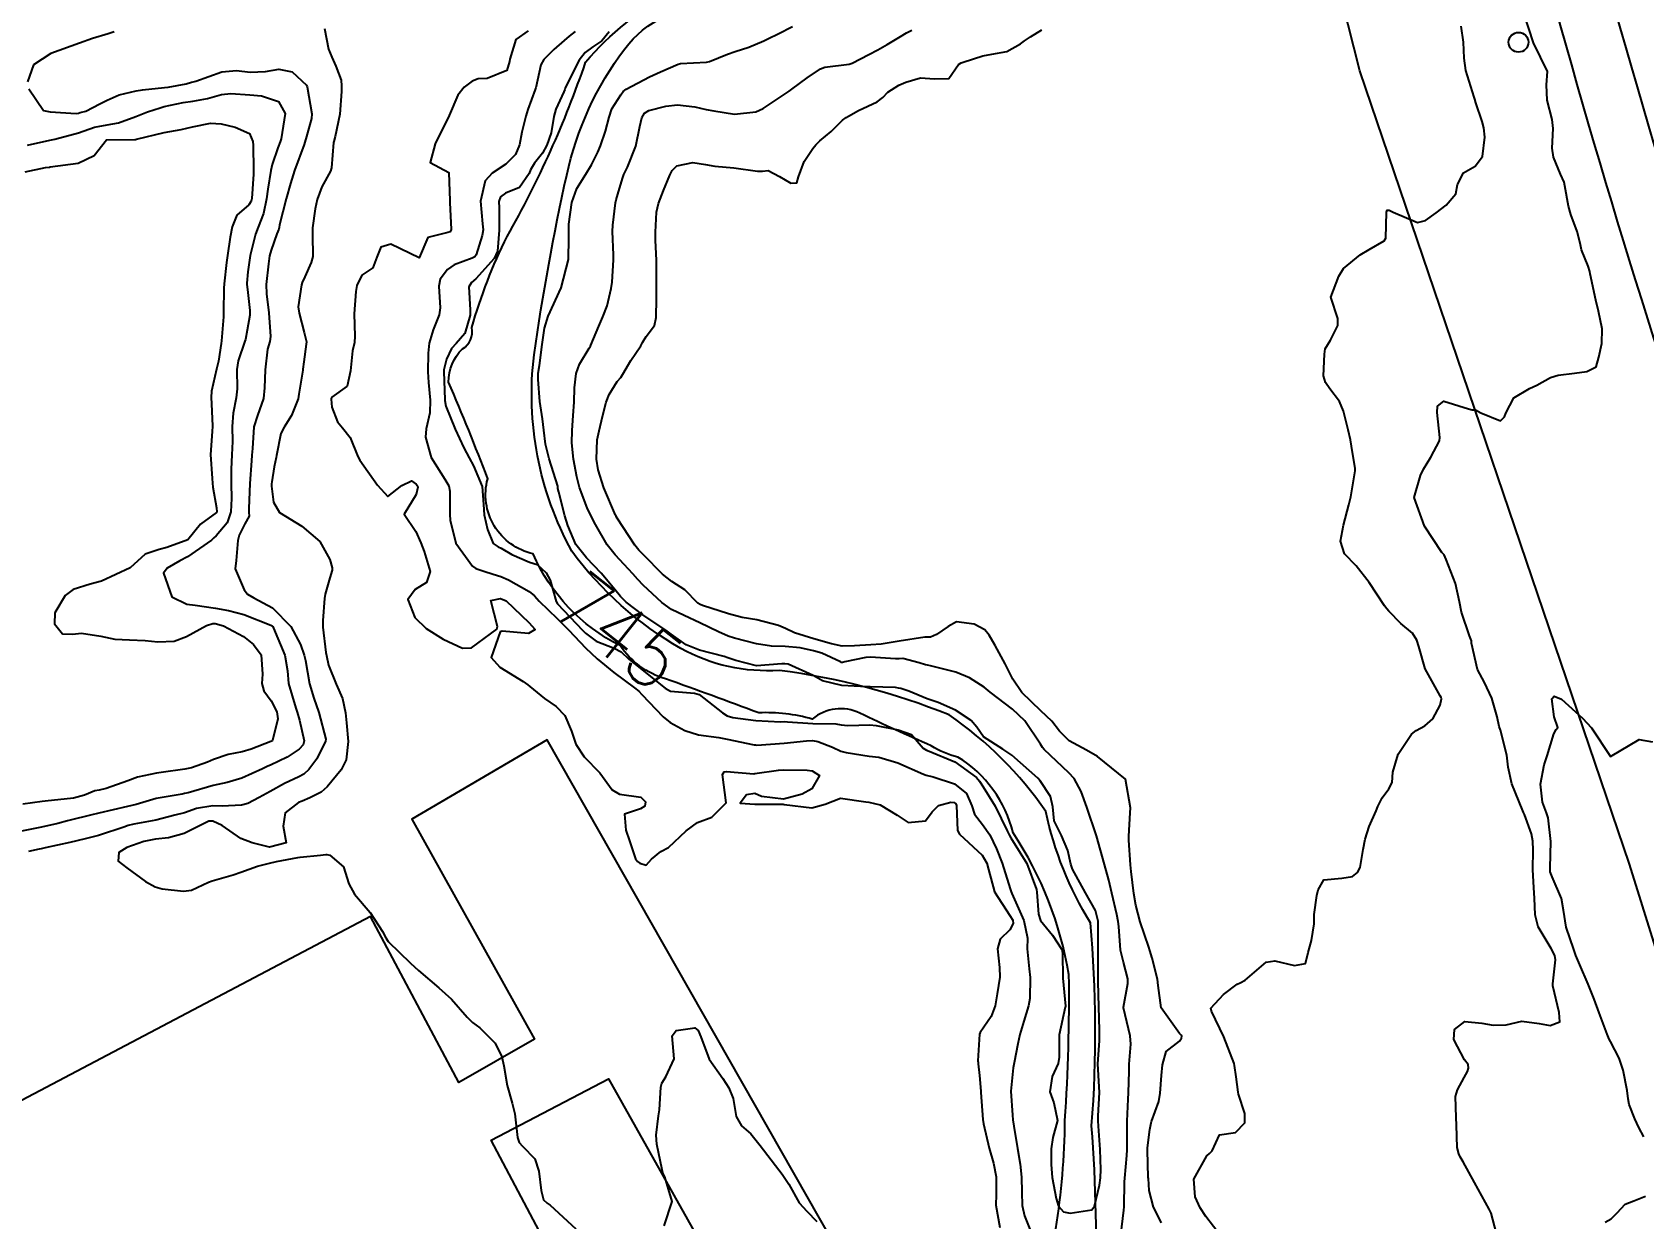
# Model space of a CAD drawing. Header units: metres. Extents: x 307586 to 320046, y 7427249 to 7434250.
# Drawn here: x 317873.3 to 317986.4, y 7430941.9 to 7431025.2 of the extents above; entities that cross this region are included whole.
import ezdxf
from ezdxf.enums import TextEntityAlignment as Align

# ---------------------------------------------------------------- set-up
doc = ezdxf.new("R2010")
doc.units = ezdxf.units.M
doc.header["$MEASUREMENT"] = 0
for name, color, linetype in [('Cotas', 45, 'Continuous'), ('Curvas de Nivel 1m', 11, 'Continuous'), ('Curvas de Nivel 5m', 15, 'Continuous'), ('Divisa', 42, 'FENCELINE2'), ('Edificações', 30, 'Continuous'), ('Hidrografia', 140, 'Continuous'), ('Linha Férrea', 20, 'Continuous'), ('Postes', 20, 'Continuous')]:
    doc.layers.add(name, color=color, linetype=linetype)
doc.styles.add('Style-STANDARD', font='STANDARD.shx')
doc.linetypes.add('FENCELINE2', pattern='A,0.25,-0.1,[132,ltypeshp.shx,S=0.1,R=0,X=-0.1,Y=0],-0.1,1', length=1.45)

msp = doc.modelspace()

# ---------------------------------------------------------------- linework, layer by layer
at = {"layer": 'Curvas de Nivel 1m', "flags": 128}
for points, elevation in [([(317976.16, 7430940.45), (317975.68, 7430942.32), (317975.62, 7430942.46), (317975.55, 7430942.6), (317974.51, 7430944.47), (317973.72, 7430945.92), (317973.51, 7430946.28), (317973.42, 7430946.48), (317973.29, 7430946.92), (317973.25, 7430948.5), (317973.22, 7430949.03), (317973.18, 7430950.5), (317973.31, 7430950.97), (317973.79, 7430951.83), (317974.02, 7430952.27), (317974.09, 7430952.49), (317974.07, 7430952.75), (317973.81, 7430953.07), (317973.05, 7430954.5), (317973.11, 7430955.21), (317973.84, 7430955.77), (317975.03, 7430955.66), (317975.83, 7430955.51), (317976.74, 7430955.54), (317977.84, 7430955.8), (317979.04, 7430955.63), (317979.83, 7430955.49), (317980.49, 7430955.75), (317980.45, 7430956.4), (317980, 7430958.28), (317980, 7430958.41), (317980.2, 7430960.1), (317980.14, 7430960.41), (317979.9, 7430960.9), (317978.98, 7430962.42), (317978.76, 7430963.26), (317978.72, 7430964.43), (317978.67, 7430965.15), (317978.61, 7430966.43), (317978.62, 7430967.8), (317978.61, 7430968.43), (317978.52, 7430968.95), (317978.01, 7430970.29), (317977.95, 7430970.44), (317977.9, 7430970.56), (317977.14, 7430972.45), (317976.88, 7430973.62), (317976.79, 7430974.45), (317976.33, 7430976.21), (317976.25, 7430976.46), (317976.09, 7430977.16), (317975.72, 7430978.47), (317975.21, 7430979.56), (317974.73, 7430980.48), (317974.31, 7430982.33), (317974.29, 7430982.49), (317974.26, 7430982.59), (317974.17, 7430982.84), (317973.6, 7430984.5), (317973.46, 7430985.23), (317973.17, 7430986.5), (317972.53, 7430988.2), (317972.38, 7430988.51), (317972.23, 7430988.69), (317971, 7430990.52), (317970.28, 7430992.53), (317970.73, 7430994.09), (317970.93, 7430994.52), (317971.45, 7430995.38), (317972.05, 7430996.51), (317972.09, 7430996.75), (317971.88, 7430998.51), (317971.92, 7430998.95), (317972.36, 7430999.3), (317974.09, 7430998.76), (317974.35, 7430998.69), (317974.57, 7430998.7), (317974.96, 7430998.48), (317976.34, 7430997.93), (317976.61, 7430998.2), (317976.71, 7430998.46), (317977.28, 7430999.53), (317978.37, 7431000.2), (317978.89, 7431000.43), (317979.84, 7431000.96), (317980.38, 7431001.12), (317981.53, 7431001.26), (317982.39, 7431001.38), (317983.05, 7431001.72), (317983.23, 7431002.38), (317983.45, 7431003.34), (317983.46, 7431004.38), (317983.21, 7431005.61), (317983.03, 7431006.38), (317982.63, 7431008.23), (317982.6, 7431008.39), (317982.48, 7431008.77), (317982.02, 7431009.93), (317981.93, 7431010.4), (317981.71, 7431011.2), (317981.26, 7431012.41), (317981.11, 7431012.99), (317980.85, 7431014.42), (317980.79, 7431014.66), (317980.55, 7431015.23), (317980.05, 7431016.43), (317979.95, 7431017.05), (317980.03, 7431018.43), (317979.96, 7431019.07), (317979.62, 7431020.43), (317979.57, 7431021.49), (317979.63, 7431022.43), (317978.66, 7431024.44), (317978, 7431026.45)], 749), ([(317879.07, 7431025.23), (317878.65, 7431025.07), (317877.55, 7431024.76), (317876.64, 7431024.43), (317874.63, 7431023.69), (317873.42, 7431022.91), (317872.99, 7431021.71)], 749), ([(317893.82, 7431025.46), (317894.1, 7431024), (317894.34, 7431023.45), (317894.63, 7431022.82), (317895, 7431021.82), (317895.03, 7431021.44), (317895.01, 7431021.04), (317894.9, 7431019.45), (317894.57, 7431017.88), (317894.48, 7431017.53), (317894.47, 7431017.45), (317894.32, 7431015.68), (317894.25, 7431015.45), (317893.64, 7431014.34), (317893.31, 7431013.46), (317893.17, 7431012.8), (317892.99, 7431011.47), (317892.99, 7431010.97), (317893.02, 7431009.46), (317892.89, 7431009.03), (317892.45, 7431008.03), (317892.27, 7431007.64), (317892.21, 7431007.47), (317891.99, 7431005.91), (317892.05, 7431005.47), (317892.4, 7431004.13), (317892.56, 7431003.47), (317892.55, 7431003.31), (317892.38, 7431002.07), (317892.31, 7431001.54), (317892.3, 7431001.47), (317892.03, 7430999.79), (317891.97, 7430999.47), (317891.52, 7430998.29), (317891, 7430997.48), (317890.77, 7430997.03), (317890.45, 7430995.49), (317890.43, 7430995.36), (317890.29, 7430994.69), (317890.13, 7430993.64), (317890.12, 7430993.49), (317890.12, 7430993.34), (317890.26, 7430992.22), (317890.66, 7430991.49), (317892.24, 7430990.53), (317893.49, 7430989.46), (317894.21, 7430988.2), (317894.36, 7430987.61), (317894.36, 7430987.45), (317894.2, 7430986.9), (317893.88, 7430985.76), (317893.83, 7430985.45), (317893.7, 7430983.91), (317893.71, 7430983.45), (317893.93, 7430981.66), (317893.97, 7430981.45), (317894.12, 7430980.77), (317894.64, 7430979.44), (317895.09, 7430978.43), (317895.3, 7430977.43), (317895.38, 7430976.74), (317895.49, 7430975.43), (317895.34, 7430974.14), (317894.99, 7430973.44), (317894.02, 7430972.23), (317893.6, 7430971.87), (317892.81, 7430971.46), (317892.25, 7430971.23), (317892.01, 7430971.13), (317891.07, 7430970.41), (317890.92, 7430969.48), (317891.14, 7430968.31), (317889.97, 7430968.01), (317888.76, 7430968.3), (317887.97, 7430968.61), (317886.65, 7430969.53), (317885.99, 7430969.83), (317885.71, 7430969.82), (317885.15, 7430969.55), (317883.98, 7430968.97), (317882.89, 7430968.66), (317881.97, 7430968.57), (317881.16, 7430968.41), (317879.97, 7430967.97), (317879.41, 7430967.62), (317879.36, 7430967.03), (317879.95, 7430966.56), (317881.27, 7430965.6), (317881.94, 7430965.21), (317882.45, 7430965.07), (317883.93, 7430964.92), (317884.5, 7430964.99), (317885.69, 7430965.54), (317885.94, 7430965.65), (317887.41, 7430966.06), (317887.95, 7430966.25), (317889.13, 7430966.68), (317889.96, 7430966.89), (317890.45, 7430966.99), (317891.96, 7430967.27), (317892.13, 7430967.3), (317893.55, 7430967.45), (317893.93, 7430967.48), (317893.96, 7430967.48), (317894, 7430967.49), (317894.2, 7430967.45), (317895.15, 7430966.63), (317895.54, 7430965.43), (317895.93, 7430964.7), (317897.04, 7430963.41), (317897.9, 7430962.09), (317898.13, 7430961.63), (317898.3, 7430961.39), (317899.87, 7430959.86), (317900.42, 7430959.36), (317901.85, 7430958.14), (317902.74, 7430957.34), (317903.83, 7430956.08), (317904.21, 7430955.7), (317904.72, 7430955.32), (317905.81, 7430954.25), (317906.26, 7430953.3), (317906.41, 7430952.67), (317906.65, 7430951.29), (317907, 7430950.05), (317907.18, 7430949.29), (317907.37, 7430947.64), (317907.49, 7430947.28), (317907.72, 7430947.02), (317908.58, 7430946.14), (317908.86, 7430945.26), (317909.02, 7430943.92), (317909.19, 7430943.26), (317909.45, 7430943.03), (317909.67, 7430942.88), (317911.47, 7430941.23)], 748), ([(317908.11, 7431025.29), (317907.26, 7431024.69), (317906.82, 7431023.3), (317906.8, 7431023.13), (317906.62, 7431022.5), (317905.24, 7431021.94), (317904.62, 7431021.92), (317904.2, 7431021.75), (317903.62, 7431021.34), (317903.18, 7431020.77), (317902.58, 7431019.35), (317901.59, 7431017.36), (317901.23, 7431016.05), (317902.54, 7431015.35), (317902.61, 7431013.35), (317902.62, 7431013.24), (317902.72, 7431011.35), (317902.65, 7431011.19), (317902.49, 7431011.14), (317901.07, 7431010.78), (317900.46, 7431009.37), (317898.48, 7431010.33), (317897.77, 7431010.11), (317897.5, 7431009.41), (317897.21, 7431008.65), (317896.45, 7431008.14), (317896.1, 7431007.43), (317896.02, 7431007), (317895.91, 7431005.43), (317895.96, 7431003.87), (317895.93, 7431003.43), (317895.79, 7431002.83), (317895.65, 7431001.43), (317895.43, 7431000.36), (317894.34, 7430999.58), (317894.3, 7430999.49), (317894.3, 7430999.45), (317894.34, 7430998.87), (317894.73, 7430997.85), (317895.09, 7430997.44), (317895.63, 7430996.75), (317896.16, 7430995.42), (317896.3, 7430995.15), (317897.54, 7430993.41), (317898.26, 7430992.6), (317899.25, 7430993.39), (317899.94, 7430993.72), (317900.27, 7430993.48), (317900.36, 7430993.37), (317900.38, 7430993.26), (317900.27, 7430992.75), (317899.42, 7430991.38), (317900.23, 7430990.16), (317900.59, 7430989.37), (317900.83, 7430988.75), (317901.24, 7430987.36), (317900.98, 7430986.58), (317900.19, 7430986.09), (317899.67, 7430985.38), (317900.16, 7430984.11), (317900.96, 7430983.36), (317902.15, 7430982.61), (317903.5, 7430981.97), (317904.14, 7430982), (317905.93, 7430983.3), (317905.97, 7430983.49), (317905.5, 7430985.31), (317906.18, 7430985.45), (317906.57, 7430985.3), (317908.16, 7430983.78), (317908.6, 7430983.27), (317908.15, 7430982.99), (317906.3, 7430983.15), (317906.15, 7430983.12), (317905.52, 7430981.31), (317906.12, 7430980.63), (317907.76, 7430979.63), (317908.1, 7430979.4), (317908.23, 7430979.28), (317909.26, 7430978.43), (317910.09, 7430977.87), (317910.68, 7430977.24), (317911.16, 7430976.15), (317911.46, 7430975.24), (317912.05, 7430974.35), (317913.15, 7430973.22), (317914.02, 7430972.03), (317914.53, 7430971.72), (317916.02, 7430971.52), (317916.35, 7430971.18), (317916.31, 7430970.88), (317916.01, 7430970.69), (317914.88, 7430970.32), (317914.98, 7430969.2), (317915.23, 7430968.45), (317915.65, 7430967.18), (317915.78, 7430967), (317915.96, 7430966.89), (317916.39, 7430966.74), (317916.78, 7430967.17), (317917.43, 7430967.71), (317917.97, 7430967.99), (317919.21, 7430969.14), (317920, 7430969.73), (317921, 7430970.12), (317922.01, 7430971.11), (317921.76, 7430973.11), (317921.86, 7430973.28), (317922.04, 7430973.32), (317923.96, 7430973.16), (317924.03, 7430973.17), (317925.69, 7430973.41), (317926.04, 7430973.43), (317927.69, 7430973.4), (317928.04, 7430973.36), (317928.55, 7430973.03), (317928.02, 7430972.09), (317927.35, 7430971.72), (317926.02, 7430971.37), (317924.49, 7430971.55), (317924.02, 7430971.76), (317923.44, 7430971.68), (317922.98, 7430971.1), (317924.01, 7430971.03), (317925.98, 7430971.02), (317926.01, 7430971.02), (317926.07, 7430971), (317928.01, 7430970.77), (317928.95, 7430971.03), (317930.02, 7430971.45), (317931.81, 7430971.19), (317932.01, 7430971.15), (317932.82, 7430970.98), (317934.01, 7430970.25), (317934.77, 7430969.73), (317936, 7430969.84), (317936.45, 7430970.49), (317936.9, 7430970.93), (317937.77, 7430971.17), (317938.01, 7430971.13), (317938.13, 7430971.04), (317938.17, 7430970.92), (317938.25, 7430969.17), (317938.37, 7430968.91), (317939.97, 7430967.45), (317940.3, 7430966.89), (317940.42, 7430966.43), (317940.84, 7430964.88), (317941.92, 7430963.21), (317942.11, 7430962.87), (317942.14, 7430962.64), (317941.91, 7430962.21), (317941.24, 7430961.54), (317941.05, 7430960.88), (317941.18, 7430959.57), (317941.2, 7430958.88), (317941.03, 7430957.7), (317940.88, 7430956.88), (317940.6, 7430956.11), (317939.82, 7430954.99), (317939.78, 7430954.89), (317939.67, 7430953.01), (317939.68, 7430952.89), (317939.69, 7430952.79), (317939.78, 7430951.97), (317939.87, 7430950.89), (317939.88, 7430950.78), (317940.01, 7430948.89), (317940.06, 7430948.58), (317940.47, 7430946.88), (317940.77, 7430945.82), (317940.95, 7430944.88), (317940.94, 7430943.62), (317940.93, 7430942.88), (317941.21, 7430941.32)], 747), ([(317911.42, 7431025.25), (317911, 7431024.92), (317910.65, 7431024.6), (317909.92, 7431023.99), (317909.21, 7431023.27), (317909.01, 7431022.9), (317908.65, 7431021.28), (317908.64, 7431021.25), (317908.61, 7431021.17), (317908.1, 7431019.78), (317907.95, 7431019.29), (317907.67, 7431018.19), (317907.5, 7431017.29), (317907.23, 7431016.62), (317906.55, 7431015.94), (317905.59, 7431015.31), (317905.09, 7431014.76), (317904.78, 7431013.33), (317904.92, 7431011.75), (317904.95, 7431011.32), (317904.89, 7431010.92), (317904.47, 7431009.56), (317904.38, 7431009.42), (317904.19, 7431009.33), (317902.93, 7431008.87), (317902.45, 7431008.54), (317901.94, 7431007.86), (317901.85, 7431007.36), (317901.94, 7431005.84), (317901.87, 7431005.36), (317901.46, 7431004.3), (317901.18, 7431003.36), (317901.09, 7431002.66), (317901.08, 7431001.36), (317901.12, 7431000.6), (317901.24, 7430999.36), (317901.21, 7430998.49), (317900.95, 7430997.36), (317900.91, 7430996.77), (317901.32, 7430995.36), (317902.28, 7430993.82), (317902.56, 7430993.35), (317902.63, 7430992.99), (317902.63, 7430991.35), (317902.64, 7430990.95), (317903.05, 7430989.34), (317904.21, 7430987.72), (317904.44, 7430987.56), (317905.15, 7430987.32), (317905.97, 7430987.07), (317906.2, 7430987), (317906.73, 7430986.76), (317908.19, 7430985.95), (317908.56, 7430985.65), (317908.89, 7430985.27), (317910.16, 7430984.05), (317910.97, 7430983.24), (317912.14, 7430981.99), (317912.95, 7430981.22), (317914.12, 7430980.25), (317915.58, 7430979.19), (317915.87, 7430978.95), (317916.1, 7430978.72), (317917.59, 7430977.16), (317918.08, 7430976.76), (317919.12, 7430976.19), (317920.07, 7430975.88), (317921.49, 7430975.69), (317922.07, 7430975.59), (317923.97, 7430975.19), (317924.06, 7430975.18), (317924.15, 7430975.17), (317926.07, 7430975.31), (317927.65, 7430975.47), (317928.07, 7430975.48), (317928.45, 7430975.42), (317929.46, 7430975.02), (317930.06, 7430974.75), (317930.42, 7430974.64), (317932.05, 7430974.4), (317932.72, 7430974.31), (317934.05, 7430973.93), (317935.85, 7430973.13), (317936.03, 7430973.05), (317936.54, 7430972.93), (317938.03, 7430972.45), (317938.87, 7430971.76), (317939.24, 7430970.9), (317939.44, 7430970.33), (317940, 7430969.59), (317940.5, 7430968.88), (317940.98, 7430967.88), (317941.37, 7430966.88), (317941.94, 7430965.07), (317942.01, 7430964.87), (317942.05, 7430964.76), (317942.89, 7430962.86), (317943.14, 7430961.62), (317943.12, 7430960.86), (317943.26, 7430959.47), (317943.34, 7430958.86), (317943.32, 7430957.39), (317943.23, 7430956.86), (317942.89, 7430955.8), (317942.61, 7430954.86), (317942.46, 7430954.21), (317942.21, 7430952.87), (317942.14, 7430952.51), (317941.99, 7430950.87), (317942.09, 7430949.2), (317942.12, 7430948.86), (317942.18, 7430948.43), (317942.45, 7430946.86), (317942.63, 7430945.77), (317942.72, 7430944.85), (317942.75, 7430943.79), (317942.78, 7430942.85), (317942.95, 7430942.14), (317943.46, 7430940.84)], 746), ([(317949.69, 7430940.77), (317949.92, 7430942.52), (317949.93, 7430942.77), (317949.96, 7430944.51), (317949.98, 7430944.77), (317950.12, 7430946.36), (317950.14, 7430946.77), (317950.14, 7430948.38), (317950.14, 7430948.77), (317950.22, 7430950.32), (317950.24, 7430950.77), (317950.28, 7430952.28), (317950.29, 7430952.77), (317950.4, 7430954.18), (317950.35, 7430954.76), (317949.89, 7430956.72), (317949.89, 7430956.77), (317950.19, 7430958.44), (317950.19, 7430958.77), (317949.88, 7430959.93), (317949.71, 7430960.59), (317949.68, 7430960.77), (317949.56, 7430962.43), (317949.52, 7430962.78), (317949.42, 7430963.28), (317949.06, 7430964.78), (317948.86, 7430965.69), (317948.56, 7430966.79), (317947.99, 7430968.8), (317947.32, 7430970.81), (317946.91, 7430971.92), (317946.43, 7430972.82), (317946.04, 7430973.22), (317944.33, 7430974.85), (317944.21, 7430974.99), (317944.07, 7430975.23), (317942.96, 7430976.86), (317942.1, 7430977.68), (317940.54, 7430978.89), (317940.12, 7430979.22), (317939.09, 7430979.88), (317938.13, 7430980.29), (317936.35, 7430980.72), (317936.13, 7430980.77), (317936, 7430980.81), (317935.56, 7430980.95), (317934.41, 7430981.24), (317934.14, 7430981.23), (317933.89, 7430981.22), (317932.14, 7430981.33), (317931.81, 7430981.32), (317930.33, 7430981.01), (317930.18, 7430980.96), (317930.13, 7430980.96), (317930.1, 7430980.97), (317930.02, 7430981.01), (317928.72, 7430981.61), (317928.14, 7430981.79), (317927.19, 7430982), (317926.14, 7430982.09), (317925.18, 7430982.12), (317924.14, 7430982.27), (317922.6, 7430982.66), (317922.15, 7430982.81), (317921.47, 7430983.12), (317920.16, 7430983.75), (317919.06, 7430984.26), (317918.18, 7430984.69), (317917.5, 7430985.17), (317916.19, 7430986.39), (317915.8, 7430986.79), (317915.46, 7430987.19), (317914.86, 7430987.85), (317914.22, 7430988.52), (317913.66, 7430989.22), (317912.83, 7430990.64), (317912.53, 7430991.23), (317912.26, 7430991.81), (317911.73, 7430993.24), (317911.52, 7430994), (317911.3, 7430995.24), (317911.19, 7430996.37), (317911.2, 7430997.24), (317911.28, 7430998.3), (317911.34, 7430999.24), (317911.37, 7431000.23), (317911.49, 7431001.24), (317911.72, 7431001.89), (317912.39, 7431003.02), (317912.48, 7431003.15), (317912.52, 7431003.23), (317913.07, 7431004.57), (317913.36, 7431005.22), (317913.65, 7431006), (317913.95, 7431007.21), (317914.01, 7431007.65), (317914.11, 7431009.21), (317914.11, 7431009.58), (317914.04, 7431011.21), (317914.06, 7431011.65), (317914.24, 7431013.21), (317914.29, 7431013.44), (317914.53, 7431014.22), (317914.76, 7431014.99), (317914.84, 7431015.21), (317915.08, 7431015.73), (317915.66, 7431017.19), (317915.95, 7431018.57), (317916.09, 7431019.19), (317916.27, 7431019.51), (317916.59, 7431019.71), (317917.77, 7431020), (317918.6, 7431020.1), (317919.8, 7431019.95), (317920.6, 7431019.78), (317921.14, 7431019.67), (317922.6, 7431019.45), (317924.08, 7431019.61), (317924.6, 7431019.84), (317926.43, 7431021.06), (317926.61, 7431021.2), (317927.69, 7431021.98), (317928.63, 7431022.63), (317928.93, 7431022.74), (317930.63, 7431022.94), (317930.86, 7431023.02), (317932.01, 7431023.63), (317932.65, 7431023.96), (317933.31, 7431024.32), (317934.36, 7431024.97), (317934.54, 7431025.09), (317934.66, 7431025.16), (317935.03, 7431025.33)], 746), ([(317952.55, 7430941.63), (317951.98, 7430942.75), (317951.69, 7430943.92), (317951.63, 7430944.75), (317951.62, 7430944.83), (317951.57, 7430946.75), (317951.57, 7430946.91), (317951.74, 7430948.2), (317951.83, 7430948.67), (317951.86, 7430948.75), (317952.36, 7430950.15), (317952.46, 7430950.74), (317952.54, 7430951.98), (317952.63, 7430952.74), (317952.89, 7430953.66), (317953.82, 7430954.4), (317953.96, 7430954.59), (317953.97, 7430954.73), (317953.92, 7430954.82), (317953.82, 7430954.92), (317952.53, 7430956.74), (317952.31, 7430958.3), (317952.28, 7430958.75), (317951.89, 7430960.22), (317951.74, 7430960.75), (317951.66, 7430960.99), (317951.05, 7430962.76), (317950.75, 7430963.94), (317950.62, 7430964.76), (317950.43, 7430966.3), (317950.38, 7430966.77), (317950.27, 7430968.49), (317950.26, 7430968.77), (317950.36, 7430970.41), (317950.37, 7430970.77), (317950.03, 7430972.77), (317948.06, 7430974.37), (317947.29, 7430974.81), (317946.07, 7430975.47), (317945.39, 7430976.15), (317944.85, 7430976.84), (317944.09, 7430977.56), (317942.75, 7430978.86), (317942.12, 7430979.8), (317941.59, 7430980.88), (317940.88, 7430982.15), (317940.46, 7430982.89), (317940.16, 7430983.25), (317939.41, 7430983.66), (317938.17, 7430983.82), (317937.59, 7430983.5), (317936.76, 7430982.93), (317936.35, 7430982.74), (317936.15, 7430982.74), (317935.95, 7430982.74), (317934.15, 7430982.46), (317932.88, 7430982.25), (317932.15, 7430982.21), (317931.02, 7430982.13), (317930.14, 7430982.11), (317929.4, 7430982.27), (317928.15, 7430982.63), (317926.81, 7430983.05), (317926.16, 7430983.35), (317925.67, 7430983.56), (317924.17, 7430983.95), (317923.14, 7430984.13), (317922.17, 7430984.38), (317920.35, 7430984.96), (317920.18, 7430985.03), (317920.03, 7430985.13), (317919.11, 7430986.06), (317918.2, 7430986.65), (317917.54, 7430987.17), (317916.22, 7430988.51), (317915.88, 7430988.85), (317915.6, 7430989.19), (317914.37, 7430991.09), (317914.3, 7430991.21), (317914.28, 7430991.24), (317914.25, 7430991.29), (317913.43, 7430993.22), (317913.02, 7430994.49), (317912.9, 7430995.22), (317912.96, 7430996.58), (317913.09, 7430997.22), (317913.33, 7430998.23), (317913.59, 7430999.22), (317913.79, 7430999.77), (317914.37, 7431000.69), (317914.61, 7431000.97), (317914.77, 7431001.2), (317915.33, 7431002.15), (317916.02, 7431003.19), (317916.15, 7431003.43), (317916.4, 7431003.84), (317916.99, 7431004.6), (317917.1, 7431005.17), (317917.11, 7431006.5), (317917.11, 7431007.17), (317917.12, 7431008.51), (317917.11, 7431009.17), (317917.06, 7431010.6), (317917.05, 7431011.17), (317917.12, 7431012.56), (317917.25, 7431013.17), (317917.61, 7431014.09), (317918.06, 7431015.16), (317918.22, 7431015.49), (317918.55, 7431015.82), (317919.66, 7431016.04), (317920.55, 7431015.91), (317921.22, 7431015.8), (317922.55, 7431015.67), (317924.2, 7431015.44), (317924.55, 7431015.45), (317924.95, 7431015.49), (317925.75, 7431015.07), (317926.54, 7431014.59), (317926.96, 7431014.63), (317927.09, 7431015.05), (317927.48, 7431016.12), (317928.1, 7431017.04), (317928.31, 7431017.3), (317928.57, 7431017.56), (317929.38, 7431018.23), (317930.16, 7431019.02), (317930.42, 7431019.2), (317930.6, 7431019.29), (317931.29, 7431019.7), (317932.61, 7431020.31), (317932.99, 7431020.61), (317933.36, 7431020.98), (317934.13, 7431021.47), (317934.62, 7431021.69), (317935.64, 7431021.98), (317936.62, 7431021.93), (317937.62, 7431021.94), (317938.31, 7431022.92), (317938.5, 7431023.05), (317938.64, 7431023.1), (317940.01, 7431023.53), (317940.64, 7431023.65), (317941.7, 7431023.84), (317942.66, 7431024.37), (317942.94, 7431024.59), (317943.35, 7431024.86), (317944.15, 7431025.37)], 747), ([(317956.73, 7430940.69), (317955.67, 7430942.08), (317955.27, 7430942.7), (317954.92, 7430943.47), (317954.82, 7430944.71), (317955.72, 7430946.35), (317955.91, 7430946.51), (317956.11, 7430946.7), (317956.61, 7430947.82), (317957.74, 7430947.98), (317958.4, 7430948.67), (317958.4, 7430949.31), (317957.95, 7430950.68), (317957.92, 7430950.82), (317957.78, 7430951.89), (317957.68, 7430952.68), (317957.64, 7430952.83), (317956.93, 7430954.69), (317956.05, 7430956.49), (317956.01, 7430956.7), (317956.89, 7430957.66), (317957.87, 7430958.38), (317958.07, 7430958.48), (317958.43, 7430958.67), (317959.89, 7430959.93), (317960.5, 7430960.03), (317961.88, 7430959.69), (317962.65, 7430959.85), (317962.84, 7430960.62), (317963.07, 7430961.45), (317963.26, 7430962.62), (317963.27, 7430963.27), (317963.44, 7430964.62), (317963.55, 7430965.01), (317963.95, 7430965.71), (317965.21, 7430965.84), (317965.96, 7430965.94), (317966.31, 7430966.22), (317966.48, 7430966.57), (317966.71, 7430967.85), (317966.83, 7430968.57), (317967.12, 7430969.45), (317967.61, 7430970.56), (317967.73, 7430970.85), (317968.03, 7430971.47), (317968.5, 7430972.09), (317968.74, 7430972.55), (317968.77, 7430973.27), (317969.15, 7430974.54), (317970.08, 7430975.94), (317970.41, 7430976.2), (317971.03, 7430976.52), (317971.59, 7430977.01), (317972.1, 7430977.98), (317972.2, 7430978.42), (317972.18, 7430978.51), (317972.11, 7430978.63), (317971.04, 7430980.52), (317970.6, 7430982.08), (317970.47, 7430982.53), (317970.17, 7430983.02), (317969.34, 7430983.71), (317968.51, 7430984.56), (317968.35, 7430984.73), (317968.19, 7430984.93), (317967.12, 7430986.57), (317966.22, 7430987.74), (317965.39, 7430988.59), (317965.11, 7430989.47), (317965.33, 7430990.59), (317965.7, 7430992.02), (317965.84, 7430992.59), (317966.13, 7430994.41), (317966.13, 7430994.58), (317965.88, 7430996.15), (317965.8, 7430996.59), (317965.64, 7430997.28), (317965.31, 7430998.6), (317965.04, 7430999.28), (317964.37, 7431000.16), (317964.05, 7431000.61), (317963.92, 7431001.07), (317963.98, 7431002.61), (317964.04, 7431002.97), (317964.41, 7431003.58), (317964.93, 7431004.6), (317964.93, 7431005.1), (317964.44, 7431006.61), (317964.99, 7431008.08), (317965.31, 7431008.6), (317966.48, 7431009.58), (317967.12, 7431009.94), (317968.17, 7431010.56), (317968.3, 7431010.75), (317968.33, 7431012.56), (317968.39, 7431012.7), (317968.52, 7431012.7), (317968.8, 7431012.56), (317970.51, 7431011.85), (317971.08, 7431011.97), (317971.82, 7431012.52), (317972.53, 7431013.05), (317973.19, 7431013.85), (317973.31, 7431014.5), (317973.73, 7431015.32), (317974.56, 7431015.8), (317975.08, 7431016.48), (317975.24, 7431017.82), (317975.16, 7431018.48), (317975.04, 7431018.93), (317974.61, 7431020.23), (317974.53, 7431020.49), (317974.48, 7431020.63), (317973.9, 7431022.5), (317973.79, 7431023.36), (317973.73, 7431024.5), (317973.57, 7431025.61)], 748), ([(317873.08, 7431021.23), (317874.12, 7431019.69), (317874.58, 7431019.61), (317876.41, 7431019.5), (317876.58, 7431019.52), (317876.69, 7431019.55), (317877.09, 7431019.65), (317878.06, 7431020.17), (317878.59, 7431020.43), (317879.43, 7431020.8), (317880.61, 7431021.09), (317881.07, 7431021.15), (317882.61, 7431021.31), (317882.85, 7431021.34), (317884.13, 7431021.57), (317884.5, 7431021.69), (317884.61, 7431021.7), (317884.8, 7431021.76), (317886.62, 7431022.42), (317887.65, 7431022.5), (317888.62, 7431022.39), (317889.69, 7431022.44), (317890.62, 7431022.59), (317891.55, 7431022.41), (317892.56, 7431021.47), (317892.61, 7431021.36), (317892.93, 7431019.47), (317892.91, 7431019.13), (317892.57, 7431017.87), (317892.45, 7431017.47), (317892.4, 7431017.31), (317891.73, 7431015.48), (317891.45, 7431014.57), (317891.14, 7431013.49), (317890.68, 7431011.68), (317890.65, 7431011.5), (317890.62, 7431011.37), (317890.49, 7431011.05), (317890.08, 7431009.89), (317889.98, 7431009.5), (317889.9, 7431008.94), (317889.74, 7431007.5), (317889.77, 7431006.83), (317889.93, 7431005.5), (317890.05, 7431003.84), (317890, 7431003.5), (317889.84, 7431002.95), (317889.67, 7431001.5), (317889.62, 7431000.23), (317889.54, 7430999.5), (317889.12, 7430998.29), (317888.87, 7430997.51), (317888.77, 7430995.97), (317888.74, 7430995.51), (317888.7, 7430995.11), (317888.58, 7430993.52), (317888.51, 7430991.77), (317888.53, 7430991.52), (317888.54, 7430991.23), (317888.24, 7430990.69), (317887.85, 7430989.9), (317887.74, 7430989.52), (317887.62, 7430988.12), (317887.57, 7430987.53), (317888.19, 7430986.07), (317888.42, 7430985.75), (317888.88, 7430985.51), (317890.17, 7430984.81), (317891.47, 7430983.48), (317892.14, 7430982.22), (317892.41, 7430981.47), (317892.49, 7430981.1), (317892.77, 7430979.46), (317893.08, 7430978.47), (317893.43, 7430977.46), (317893.92, 7430975.59), (317893.91, 7430975.45), (317893.3, 7430974.2), (317892.73, 7430973.46), (317892.37, 7430973.13), (317892.03, 7430972.95), (317891.03, 7430972.47), (317890.02, 7430971.92), (317889.25, 7430971.5), (317888.44, 7430971.07), (317888, 7430970.95), (317886.64, 7430970.89), (317886, 7430970.91), (317884.84, 7430970.72), (317884, 7430970.42), (317883.33, 7430970.24), (317881.99, 7430969.9), (317881.74, 7430969.84), (317880.46, 7430969.61), (317880.06, 7430969.53), (317879.98, 7430969.51), (317879.81, 7430969.44), (317877.97, 7430968.83), (317877.04, 7430968.58), (317875.97, 7430968.34), (317874.23, 7430967.95), (317873.96, 7430967.89), (317873.8, 7430967.86), (317873.05, 7430967.7)], 749), ([(317872.83, 7431015.4), (317874.26, 7431015.69), (317874.5, 7431015.72), (317874.53, 7431015.73), (317874.58, 7431015.74), (317876.55, 7431016), (317877.66, 7431016.54), (317878.54, 7431017.64), (317880.52, 7431017.66), (317880.56, 7431017.67), (317880.64, 7431017.69), (317882.57, 7431018.15), (317883.78, 7431018.37), (317884.57, 7431018.56), (317885.84, 7431018.82), (317886.58, 7431018.77), (317887.57, 7431018.53), (317888.57, 7431018.09), (317888.8, 7431017.52), (317888.82, 7431017.26), (317888.84, 7431015.52), (317888.84, 7431015.22), (317888.72, 7431013.52), (317888.69, 7431013.34), (317888.51, 7431013.08), (317887.68, 7431012.35), (317887.36, 7431011.53), (317887.21, 7431010.8), (317887.02, 7431009.53), (317886.96, 7431009.03), (317886.78, 7431007.54), (317886.76, 7431007.22), (317886.75, 7431005.54), (317886.74, 7431005.22), (317886.61, 7431003.54), (317886.58, 7431003.35), (317886.38, 7431002.12), (317886.26, 7431001.54), (317885.9, 7431000), (317885.87, 7430999.55), (317885.9, 7430999.11), (317885.97, 7430997.55), (317885.95, 7430997.17), (317885.82, 7430995.55), (317885.94, 7430993.88), (317885.98, 7430993.54), (317886, 7430993.27), (317886.26, 7430991.82), (317886.28, 7430991.54), (317886.27, 7430991.52), (317886.25, 7430991.49), (317885.12, 7430990.68), (317884.23, 7430989.57), (317882.77, 7430989.03), (317882.22, 7430988.89), (317881.25, 7430988.57), (317880.2, 7430987.61), (317878.19, 7430986.68), (317877.39, 7430986.45), (317876.19, 7430986.08), (317875.63, 7430985.67), (317874.92, 7430984.44), (317874.88, 7430983.68), (317875.45, 7430982.98), (317876.15, 7430982.95), (317876.78, 7430983.02), (317878.14, 7430982.81), (317879.13, 7430982.61), (317880.14, 7430982.56), (317881.24, 7430982.5), (317882.14, 7430982.41), (317883.27, 7430982.45), (317884.14, 7430982.78), (317885.55, 7430983.55), (317886, 7430983.7), (317886.16, 7430983.69), (317886.75, 7430983.53), (317888.15, 7430982.79), (317888.85, 7430982.22), (317889.39, 7430981.5), (317889.47, 7430980.14), (317889.43, 7430979.5), (317889.57, 7430978.97), (317890.09, 7430978.27), (317890.48, 7430977.49), (317890.55, 7430977.01), (317890.17, 7430975.49), (317890.12, 7430975.44), (317890.06, 7430975.41), (317888.69, 7430974.87), (317888.05, 7430974.69), (317887.07, 7430974.51), (317886.04, 7430974.16), (317885.61, 7430973.97), (317884.5, 7430973.56), (317884.03, 7430973.47), (317882.37, 7430973.25), (317882.03, 7430973.2), (317880.72, 7430972.91), (317880.02, 7430972.67), (317878.5, 7430972.11), (317878.02, 7430972.01), (317877.71, 7430971.95), (317876.98, 7430971.65), (317876.22, 7430971.45), (317876.01, 7430971.42), (317874.43, 7430971.26), (317874.01, 7430971.21), (317872.67, 7430971.03)], 751), ([(317917.66, 7430941.42), (317918.23, 7430943.15), (317917.7, 7430944.88), (317917.57, 7430945.16), (317917.51, 7430945.35), (317917.14, 7430947.17), (317917.1, 7430947.8), (317917.27, 7430949.16), (317917.33, 7430949.58), (317917.43, 7430951.16), (317917.49, 7430951.45), (317917.78, 7430951.89), (317918.36, 7430953.15), (317918.21, 7430954.76), (317918.5, 7430955.15), (317919.82, 7430955.32), (317920.04, 7430955.13), (317920.24, 7430954.7), (317920.82, 7430953.12), (317921.78, 7430951.78), (317922.19, 7430951.11), (317922.5, 7430950.36), (317922.72, 7430949.1), (317923.09, 7430948.44), (317923.74, 7430947.89), (317924.4, 7430947.07), (317925.71, 7430945.36), (317925.94, 7430945.06), (317926.4, 7430944.35), (317927.12, 7430943.05), (317927.67, 7430942.45), (317928.37, 7430941.74)], 748)]:
    msp.add_lwpolyline(points, dxfattribs=dict(at, elevation=elevation))
at = {"layer": 'Curvas de Nivel 5m', "flags": 128}
for points, elevation in [([(317913.81, 7431025.22), (317913.29, 7431024.58), (317912.65, 7431024.16), (317912.11, 7431023.77), (317911.7, 7431023.24), (317910.75, 7431021.39), (317910.71, 7431021.26), (317910.69, 7431021.18), (317910.61, 7431021.02), (317910.06, 7431019.8), (317909.92, 7431019.27), (317909.72, 7431018.12), (317909.43, 7431017.27), (317909.12, 7431016.71), (317908.55, 7431016), (317908.29, 7431015.54), (317908.18, 7431015.28), (317907.52, 7431014.3), (317906.52, 7431013.89), (317906.17, 7431013.65), (317906.06, 7431013.31), (317906.08, 7431012.88), (317906.09, 7431011.31), (317905.96, 7431009.82), (317905.74, 7431009.31), (317904.45, 7431007.89), (317904.14, 7431007.64), (317903.95, 7431007.33), (317904.04, 7431005.72), (317904.05, 7431005.33), (317903.68, 7431004.06), (317903.07, 7431003.34), (317902.73, 7431003), (317902.38, 7431002.26), (317902.21, 7431001.51), (317902.21, 7431001.35), (317902.27, 7430999.43), (317902.27, 7430999.35), (317902.34, 7430998.94), (317902.99, 7430997.34), (317903.61, 7430996.03), (317903.98, 7430995.33), (317904.29, 7430994.76), (317904.89, 7430993.32), (317904.99, 7430992.05), (317905.03, 7430991.32), (317905.26, 7430990.29), (317905.65, 7430989.31), (317906.01, 7430989.09), (317906.22, 7430988.99), (317906.98, 7430988.53), (317908.21, 7430988.01), (317908.76, 7430987.83), (317909.37, 7430987.26), (317909.67, 7430986.73), (317910.07, 7430985.25), (317910.18, 7430985.07), (317911.93, 7430983.23), (317912.15, 7430983.01), (317912.89, 7430982.47), (317914.14, 7430981.98), (317914.65, 7430981.72), (317915.19, 7430981.19), (317916.12, 7430980.45), (317917.73, 7430979.16), (317918.1, 7430978.95), (317919.78, 7430978.81), (317920.11, 7430978.71), (317921.76, 7430977.44), (317922.08, 7430977.22), (317922.47, 7430977.11), (317924.08, 7430976.9), (317925.82, 7430976.81), (317926.08, 7430976.82), (317926.32, 7430976.81), (317928.08, 7430976.69), (317929.71, 7430976.65), (317930.08, 7430976.6), (317930.54, 7430976.54), (317932.08, 7430976.58), (317932.53, 7430976.53), (317934.08, 7430976.24), (317935.02, 7430975.91), (317935.84, 7430974.94), (317936.06, 7430974.81), (317936.25, 7430974.75), (317938.05, 7430974), (317939.57, 7430972.9), (317939.78, 7430972.64), (317940.03, 7430972.24), (317940.88, 7430970.88), (317941.73, 7430969.14), (317941.87, 7430968.87), (317941.99, 7430968.67), (317943.11, 7430966.86), (317943.77, 7430965.03), (317943.8, 7430964.85), (317943.92, 7430963.31), (317944.06, 7430962.85), (317944.9, 7430961.83), (317945.56, 7430960.83), (317945.61, 7430960.55), (317945.63, 7430958.82), (317945.81, 7430956.85), (317945.81, 7430956.82), (317945.8, 7430956.78), (317945.37, 7430954.83), (317945.37, 7430953.26), (317945.3, 7430952.83), (317944.87, 7430951.92), (317944.71, 7430950.84), (317945, 7430950.06), (317945.26, 7430948.82), (317944.92, 7430947.64), (317944.82, 7430946.83), (317944.81, 7430945.73), (317944.87, 7430944.83), (317945.16, 7430943.35), (317945.33, 7430942.82), (317945.67, 7430942.42), (317946.15, 7430942.33), (317947.67, 7430942.56), (317947.86, 7430942.8), (317948.2, 7430944.29), (317948.26, 7430944.79), (317948.29, 7430945.38), (317948.25, 7430946.79), (317948.13, 7430948.42), (317948.11, 7430948.79), (317948.11, 7430949.15), (317948.19, 7430950.79), (317948.17, 7430951.19), (317948.09, 7430952.8), (317948.2, 7430954.41), (317948.21, 7430954.79), (317948.19, 7430955.16), (317948.15, 7430956.8), (317948.11, 7430958.55), (317948.1, 7430958.8), (317948.1, 7430959.02), (317948.1, 7430960.8), (317948.11, 7430961.01), (317948.11, 7430962.8), (317947.92, 7430963.57), (317947.21, 7430964.81), (317946.31, 7430966.47), (317946.18, 7430966.82), (317945.98, 7430967.76), (317945.53, 7430968.83), (317945.02, 7430969.85), (317944.92, 7430970.84), (317944.76, 7430971.57), (317944.03, 7430972.67), (317943.87, 7430972.85), (317942.06, 7430974.47), (317941.43, 7430974.88), (317940.07, 7430975.74), (317939.6, 7430976.42), (317939.19, 7430976.9), (317938.09, 7430977.62), (317936.88, 7430978.15), (317936.11, 7430978.42), (317934.82, 7430978.96), (317934.27, 7430979.13), (317934.11, 7430979.17), (317933.88, 7430979.21), (317932.12, 7430979.25), (317931.86, 7430979.25), (317930.12, 7430979.35), (317928.77, 7430979.68), (317928.12, 7430980.04), (317926.35, 7430980.84), (317926.13, 7430980.88), (317925.92, 7430980.86), (317924.13, 7430980.72), (317922.69, 7430981.1), (317922.13, 7430981.3), (317921.87, 7430981.38), (317920.14, 7430981.83), (317919.2, 7430982.2), (317918.15, 7430982.95), (317917.87, 7430983.16), (317916.17, 7430984.3), (317915, 7430985.2), (317914.59, 7430985.6), (317914.19, 7430986.08), (317913.23, 7430987.22), (317912.21, 7430988.3), (317911.47, 7430989.24), (317910.9, 7430990.58), (317910.7, 7430991.25), (317910.27, 7430992.91), (317910.2, 7430993.18), (317910.2, 7430993.25), (317910.19, 7430993.34), (317909.59, 7430995.26), (317909.34, 7430996.29), (317909.21, 7430997.27), (317909.12, 7430998.06), (317908.94, 7430999.27), (317908.81, 7431000.83), (317908.83, 7431001.27), (317908.91, 7431001.81), (317909.11, 7431003.27), (317909.26, 7431004.42), (317909.52, 7431005.26), (317910.44, 7431007.25), (317910.94, 7431009.25), (317910.97, 7431010.77), (317910.96, 7431011.25), (317910.98, 7431011.73), (317911.18, 7431013.25), (317911.54, 7431014.23), (317912.16, 7431015.24), (317912.55, 7431015.89), (317913, 7431016.78), (317913.2, 7431017.22), (317913.55, 7431018.24), (317913.79, 7431019.22), (317913.99, 7431019.81), (317914.61, 7431020.8), (317914.79, 7431021.03), (317914.99, 7431021.2), (317916.62, 7431022.06), (317917.39, 7431022.41), (317918.63, 7431022.94), (317918.8, 7431022.99), (317920.63, 7431023.09), (317920.83, 7431023.14), (317922.1, 7431023.66), (317922.64, 7431023.84), (317923.6, 7431024.15), (317924.66, 7431024.58), (317924.99, 7431024.75), (317925.66, 7431025.08), (317926.67, 7431025.6)], 745), ([(317873, 7431017.26), (317874.56, 7431017.61), (317874.91, 7431017.68), (317876.57, 7431018.13), (317877.7, 7431018.52), (317878.57, 7431018.7), (317879.37, 7431018.83), (317880.58, 7431019.27), (317881.42, 7431019.61), (317882.29, 7431019.89), (317882.59, 7431019.97), (317883.91, 7431020.26), (317884.59, 7431020.36), (317885.62, 7431020.53), (317886.6, 7431020.81), (317887.25, 7431020.89), (317888.6, 7431020.79), (317889.4, 7431020.72), (317890.6, 7431020.32), (317891.06, 7431019.49), (317890.79, 7431017.72), (317890.71, 7431017.5), (317890.56, 7431017.09), (317890.15, 7431015.9), (317890.07, 7431015.5), (317889.86, 7431014.17), (317889.77, 7431013.51), (317889.55, 7431012.46), (317889.18, 7431011.51), (317888.99, 7431011.01), (317888.62, 7431009.52), (317888.45, 7431008.37), (317888.37, 7431007.59), (317888.37, 7431007.52), (317888.44, 7431006.92), (317888.58, 7431005.67), (317888.6, 7431005.52), (317888.6, 7431005.34), (317888.4, 7431004.29), (317888.28, 7431003.64), (317888.24, 7431003.52), (317887.76, 7431002.14), (317887.68, 7431001.53), (317887.71, 7431000.17), (317887.64, 7430999.53), (317887.41, 7430998.45), (317887.36, 7430997.53), (317887.37, 7430996.48), (317887.32, 7430995.53), (317887.28, 7430994.54), (317887.29, 7430993.53), (317887.31, 7430992.48), (317887.26, 7430991.53), (317887, 7430990.77), (317886.23, 7430989.85), (317886.07, 7430989.7), (317885.89, 7430989.55), (317884.21, 7430988.37), (317883.69, 7430988.09), (317882.78, 7430987.58), (317882.54, 7430987.24), (317883.12, 7430985.58), (317884.18, 7430985.06), (317884.75, 7430984.98), (317886.17, 7430984.77), (317887.1, 7430984.6), (317888.17, 7430984.33), (317890.06, 7430983.58), (317890.15, 7430983.54), (317890.2, 7430983.49), (317890.26, 7430983.38), (317891.04, 7430981.48), (317891.23, 7430980.37), (317891.31, 7430979.48), (317891.81, 7430977.75), (317891.9, 7430977.47), (317892.08, 7430976.91), (317892.41, 7430975.47), (317892.34, 7430975.19), (317892.05, 7430974.89), (317891.2, 7430974.32), (317890.04, 7430973.76), (317889.85, 7430973.68), (317889.49, 7430973.5), (317888.03, 7430972.85), (317887.01, 7430972.54), (317886.02, 7430972.32), (317884.27, 7430971.82), (317884.01, 7430971.76), (317883.85, 7430971.73), (317882.99, 7430971.58), (317882.16, 7430971.44), (317882.01, 7430971.41), (317880.62, 7430970.99), (317880, 7430970.85), (317878.99, 7430970.63), (317877.99, 7430970.39), (317877.4, 7430970.24), (317875.99, 7430969.89), (317875.8, 7430969.84), (317875.12, 7430969.67), (317873.98, 7430969.41), (317872.56, 7430969.13)], 750), ([(317986.4, 7430947.67), (317986.05, 7430948.34), (317985.76, 7430948.95), (317985.37, 7430949.95), (317985.29, 7430950.35), (317985.21, 7430950.92), (317984.95, 7430952.35), (317984.65, 7430953.2), (317984.05, 7430954.37), (317983.97, 7430954.52), (317983.83, 7430954.87), (317983.26, 7430956.38), (317982.9, 7430957.34), (317982.48, 7430958.38), (317981.89, 7430959.75), (317981.63, 7430960.39), (317981.47, 7430960.82), (317980.95, 7430962.4), (317980.76, 7430963.58), (317980.62, 7430964.4), (317979.96, 7430965.93), (317979.82, 7430966.27), (317979.81, 7430966.41), (317979.81, 7430966.56), (317979.86, 7430968.41), (317979.67, 7430970.07), (317979.56, 7430970.42), (317979.27, 7430971.17), (317979.13, 7430972.42), (317979.41, 7430973.78), (317979.6, 7430974.42), (317980.08, 7430975.96), (317980.24, 7430976.25), (317980.36, 7430976.41), (317980.09, 7430977.15), (317979.94, 7430978.41), (317980.11, 7430978.59), (317980.62, 7430978.4), (317982.09, 7430977.06), (317982.72, 7430976.38), (317984.06, 7430974.37), (317986.07, 7430975.55), (317987.01, 7430975.39)], 750), ([(317983.67, 7430941.68), (317984.1, 7430941.93), (317984.53, 7430942.35), (317985.09, 7430942.94), (317985.69, 7430943.18), (317986.51, 7430943.52)], 750)]:
    msp.add_lwpolyline(points, dxfattribs=dict(at, elevation=elevation))
at = {"layer": 'Divisa'}
msp.add_lwpolyline([(318111.05, 7430759.99), (318100.29, 7430778.77), (318096.1, 7430775.96), (318084.76, 7430792.89), (318074.74, 7430808.91), (318071.02, 7430819.02), (318072.73, 7430820.4), (318064.23, 7430829.01), (318052.73, 7430843.97), (318048.06, 7430852.89), (318036.58, 7430867.41), (318030.08, 7430876.27), (318018.99, 7430892.39), (318007.43, 7430913.73), (318001.33, 7430926.16), (317991.41, 7430947.46), (317985.38, 7430966.8), (317966.46, 7431022.48), (317960.67, 7431045.38), (317953.98, 7431071.5), (317953.71, 7431075.55), (317949.97, 7431101.59), (317946.28, 7431119.46)], dxfattribs=at)
at = {"layer": 'Edificações'}
msp.add_lwpolyline([(317812.74, 7430904.42), (317831.35, 7430869.62), (317921.46, 7430917.32), (317905.53, 7430947.45), (317913.75, 7430951.75), (317921.22, 7430938.47), (317918.44, 7430936.7), (317921.47, 7430931.77), (317931.35, 7430937.08), (317909.45, 7430975.53), (317899.96, 7430969.97), (317908.57, 7430954.54), (317903.25, 7430951.5), (317897.05, 7430963.14), (317856.66, 7430941.86), (317854.89, 7430945.53), (317801.98, 7430917.83), (317809.7, 7430902.65), (317812.74, 7430904.42)], close=True, dxfattribs=at)
at = {"layer": 'Hidrografia'}
for points in [[(317945.13, 7430941.21, 0.037962), (317945.78, 7430948.82, 0.019152), (317946.06, 7430959.06, 0.104968), (317942.14, 7430969.01, 0.197705), (317938.26, 7430974.33, -0.094898), (317936.4, 7430975.12, -0.012194), (317931.39, 7430977.41, 0.297415), (317928.05, 7430976.99, 0.081414), (317924.29, 7430977.43, 0.003146), (317917.75, 7430979.82, -0.175539), (317914.57, 7430982.15, -0.175539), (317908.46, 7430988.59, -0.42762), (317905.28, 7430993.86, 0.012512), (317902.53, 7431000.63, -0.201782), (317903.51, 7431002.97, 0.32042), (317904.16, 7431004.46, -0.04554), (317906.64, 7431010.86, 0.047408), (317912.15, 7431023.1, -0.168436), (317925.46, 7431030.76, 0.210784)], [(317947.88, 7430936.08, 0.029163), (317947.65, 7430948.45, 0.042185), (317947.56, 7430962.7, -0.084249), (317944.43, 7430970.5, 0.093141), (317937.65, 7430977.28, 0.064206), (317925.74, 7430980.41, -0.145385), (317918.83, 7430981.95, -0.104444), (317911.17, 7430988.78, -0.156182), (317908.53, 7431002.55, -0.018029), (317910.82, 7431015.17, -0.10761), (317914.89, 7431024.03, -0.247169), (317921.17, 7431027, 0.054587)]]:
    msp.add_lwpolyline(points, format="xyb", dxfattribs=at)
at = {"layer": 'Linha Férrea'}
for points in [[(318124.77, 7430756.71, 0.008027), (318110.21, 7430781.82, 0.005774), (318096.26, 7430804.42), (318073.88, 7430839.75, -0.004332), (318066.23, 7430852.04, 0.004046), (318046.51, 7430883.76, -0.022179), (318033.54, 7430906.42, 0.000401), (318023.59, 7430925.7, -0.027497), (318002, 7430973.75, -0.010108), (317993.65, 7430996.84, -0.019439), (317980.68, 7431040.63, -0.008138), (317971.79, 7431078.1), (317968.82, 7431091.59), (317958.06, 7431144.29)], [(317954.28, 7431142.87), (317965.17, 7431090.38), (317967.99, 7431076.99, 0.001685), (317976.84, 7431039.48, 0.018032), (317989.74, 7430995.55, 0.012332), (317998.13, 7430972.45, 0.026971), (318019.91, 7430923.49, 0.015905), (318029.73, 7430904.74, 0.012292), (318043.32, 7430881.54, -0.008942), (318062.31, 7430850.67, 0.005975), (318071.03, 7430836.67), (318093.06, 7430802.2, -0.005774), (318106.97, 7430779.68, -0.011325), (318121.02, 7430755.28, -0.011766)]]:
    msp.add_lwpolyline(points, format="xyb", dxfattribs=at)
at = {"layer": 'Postes'}
msp.add_circle((317977.6, 7431024.49), 0.694, dxfattribs=at)

# ---------------------------------------------------------------- texts
at = {"layer": 'Cotas', "style": 'Style-STANDARD'}
msp.add_text('745', height=4, rotation=321.5507, dxfattribs=at).set_placement((317914.5, 7430983.17, 745), align=Align.MIDDLE_CENTER)

doc.saveas('drawing.dxf')
